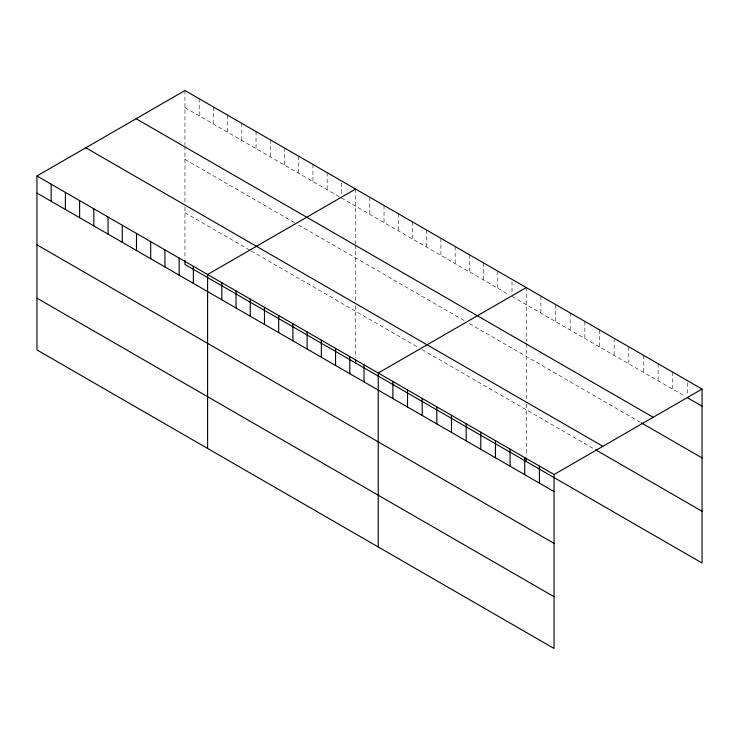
<?xml version="1.0" encoding="UTF-8"?>
<svg xmlns="http://www.w3.org/2000/svg" width="739" height="739" viewBox="0 0 739 739"><rect width="100%" height="100%" fill="white"/><g stroke="black" fill="none" stroke-linecap="round" stroke-linejoin="round"><path stroke-width="0.55" stroke-dasharray="3.69 2.77" d="M184.953 107.617L339.478 196.823M341.381 197.923L509.171 294.796M512.016 296.441L685.441 396.566M184.953 159.375L296.819 223.963M298.713 225.062L464.619 320.837M469.357 323.58L640.519 422.394M184.953 212.712L250.364 250.475M251.315 251.029L418.163 347.358M421.96 349.547L594.609 449.229M687.399 382.885L687.399 395.42M672.749 372.151L672.749 389.241M658.098 363.69L658.098 380.779M643.447 355.237L643.447 372.317M628.797 346.776L628.797 363.865M614.146 338.314L614.146 355.404M599.495 329.862L599.495 346.942M584.845 321.4L584.845 338.48M570.194 312.939L570.194 330.028M555.543 304.486L555.543 321.567M540.893 296.025L540.893 313.105M526.242 287.563L526.242 341.316M526.242 343.478L526.242 399.753M526.242 404.196L526.242 456.129M512.016 281.633L512.016 294.159M497.8 271.148L497.8 288.228M483.574 262.936L483.574 280.016M469.357 254.724L469.357 271.813M455.141 246.512L455.141 263.601M440.915 238.309L440.915 255.389M426.699 230.097L426.699 247.177M412.473 221.885L412.473 238.974M398.256 213.673L398.256 230.762M384.04 205.47L384.04 222.55M369.814 197.258L369.814 214.338M355.598 189.045L355.598 243.879M355.598 244.96L355.598 301.235M355.598 305.678L355.598 357.602M341.381 183.115L341.381 195.641M327.155 172.63L327.155 189.711M312.939 164.418L312.939 181.498M298.713 156.206L298.713 173.295M284.497 147.994L284.497 165.083M270.28 139.791L270.28 156.871M256.054 131.579L256.054 148.659M241.838 123.367L241.838 140.456M227.612 115.155L227.612 132.244M213.395 106.952L213.395 124.032M199.179 98.74L199.179 115.82M184.953 90.527L184.953 145.361M184.953 146.433L184.953 202.717M184.953 207.16L184.953 259.084"/><path stroke-width="1.11" d="M36.95 175.974L554.047 474.521L554.047 648.472L36.95 349.926L36.95 175.974L184.953 90.527L702.05 389.074L702.05 563.026L184.953 264.479L184.953 260.165M355.598 189.045L207.594 274.502L207.594 448.453M526.242 287.563L378.229 373.019L378.229 546.971M554.047 474.521L702.05 389.074M687.399 397.693L702.05 406.154M136.115 118.73L653.211 417.267M641.489 422.957L702.05 457.921M85.789 147.782L602.885 446.319M595.588 449.792L702.05 511.259M36.95 193.064L554.047 491.601M36.95 244.831L554.047 543.368M36.95 298.168L554.047 596.706M539.396 466.06L539.396 483.149M526.242 458.282L526.242 461.515M524.745 457.607L524.745 474.687M510.095 449.146L510.095 466.226M495.444 440.684L495.444 457.774M480.793 432.223L480.793 449.312M466.143 423.77L466.143 440.85M451.483 415.309L451.483 432.398M436.832 406.847L436.832 423.937M422.181 398.395L422.181 415.475M407.531 389.933L407.531 407.013M392.88 381.472L392.88 398.561M364.013 364.807L364.013 381.887M355.598 359.764L355.598 362.997M349.796 356.595L349.796 373.685M335.571 348.383L335.571 365.472M321.354 340.18L321.354 357.26M307.128 331.968L307.128 349.048M292.912 323.756L292.912 340.845M278.695 315.544L278.695 332.633M264.47 307.341L264.47 324.421M250.253 299.129L250.253 316.209M236.027 290.917L236.027 308.006M221.811 282.704L221.811 299.794M193.369 266.289L193.369 283.37M179.152 258.077L179.152 275.157M164.926 249.865L164.926 266.955M150.71 241.662L150.71 258.742M136.493 233.45L136.493 250.53M122.268 225.238L122.268 242.318M108.051 217.026L108.051 234.115M93.835 208.814L93.835 225.903M79.609 200.611L79.609 217.691M65.392 192.399L65.392 209.479M51.167 184.187L51.167 201.276"/></g></svg>
